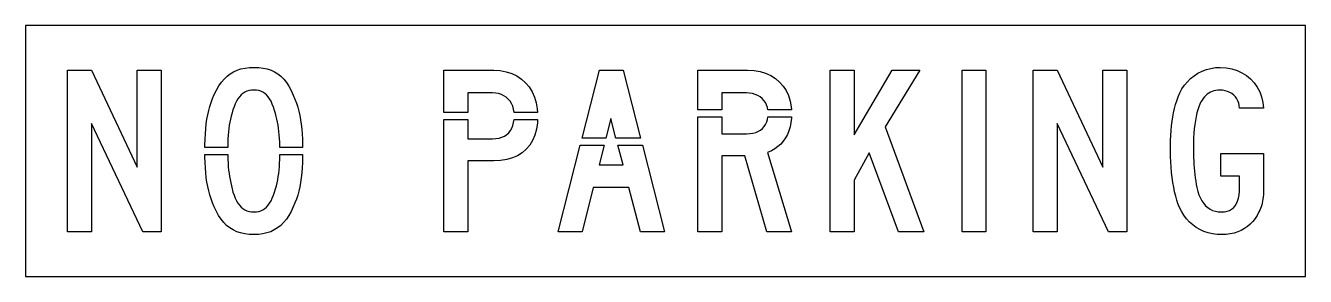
# Model space of a CAD drawing. Extents: x 0 to 92, y 0 to 18.
import ezdxf

# ---------------------------------------------------------------- set-up
doc = ezdxf.new("R2010")
doc.units = 0
doc.layers.add('CUT', color=7, linetype='Continuous')
doc.layers.add('OUTSIDE', color=1, linetype='Continuous')

msp = doc.modelspace()

# ---------------------------------------------------------------- linework, layer by layer
at = {"layer": 'CUT'}
for points in [[(3.0041, 3.2029), (3.0041, 14.7971), (4.7297, 14.7971), (8.0141, 7.8406), (8.0141, 14.7971), (9.7409, 14.7971), (9.7409, 3.2029), (8.4353, 3.2029), (4.7297, 10.9733), (4.7297, 3.2029)], [(18.2109, 10.4006), (18.1821, 10.6325), (18.1473, 10.8539), (18.1077, 11.0696), (18.0633, 11.2806), (18.0129, 11.4881), (17.9577, 11.6968), (17.8977, 11.909), (17.8197, 12.1513), (17.7357, 12.3704), (17.6433, 12.5664), (17.5437, 12.7403), (17.4357, 12.8922), (17.3181, 13.022), (17.1933, 13.131), (17.0589, 13.2191), (16.9149, 13.2875), (16.7613, 13.3351), (16.5969, 13.3641), (16.4241, 13.3733), (16.2405, 13.3641), (16.0689, 13.3351), (15.9081, 13.2875), (15.7593, 13.2214), (15.6201, 13.1345), (15.4917, 13.0278), (15.3729, 12.9003), (15.2637, 12.753), (15.1629, 12.5838), (15.0693, 12.3936), (14.9853, 12.1826), (14.9073, 11.9496), (14.8389, 11.7281), (14.7777, 11.509), (14.7249, 11.291), (14.6781, 11.0707), (14.6397, 10.847), (14.6073, 10.6174), (14.5821, 10.3786), (14.5617, 10.1293), (14.5473, 9.8672), (14.5365, 9.589), (14.5305, 9.2945), (14.5304, 9.251), (12.8885, 9.251), (12.8901, 9.4464), (12.9021, 9.8499), (12.9213, 10.2336), (12.9489, 10.5977), (12.9873, 10.9455), (13.0341, 11.2783), (13.0917, 11.5971), (13.1613, 11.9043), (13.2417, 12.2012), (13.3353, 12.4899), (13.4409, 12.7716), (13.5609, 13.0475), (13.7229, 13.3768), (13.8957, 13.6725), (14.0793, 13.9368), (14.2749, 14.1687), (14.4837, 14.3704), (14.7081, 14.5432), (14.9481, 14.6858), (15.2037, 14.8017), (15.4785, 14.8899), (15.7725, 14.9525), (16.0881, 14.9884), (16.4241, 15), (16.7601, 14.9884), (17.0745, 14.9513), (17.3673, 14.8887), (17.6421, 14.8006), (17.8965, 14.6835), (18.1341, 14.5374), (18.3549, 14.3623), (18.5601, 14.1571), (18.7509, 13.9194), (18.9273, 13.6493), (19.0917, 13.3455), (19.2453, 13.007), (19.3641, 12.7229), (19.4697, 12.4377), (19.5633, 12.1501), (19.6437, 11.8557), (19.7133, 11.5542), (19.7709, 11.2423), (19.8189, 10.9177), (19.8561, 10.578), (19.8837, 10.2209), (19.9041, 9.8441), (19.9149, 9.4441), (19.9166, 9.251), (18.2743, 9.251), (18.2733, 9.3339), (18.2661, 9.6272), (18.2529, 9.9009), (18.2337, 10.1583)], [(34.9298, 12.3983), (34.823, 12.5699), (34.697, 12.7229), (34.5506, 12.8539), (34.3862, 12.9652), (34.205, 13.0533), (34.007, 13.1171), (33.7958, 13.1565), (33.5702, 13.1693), (31.8014, 13.1693), (31.8014, 11.7727), (30.0758, 11.7727), (30.0758, 14.7971), (33.6542, 14.7971), (34.115, 14.7704), (34.5458, 14.6916), (34.9466, 14.5629), (35.315, 14.3878), (35.6486, 14.1664), (35.9438, 13.902), (36.2006, 13.5971), (36.4142, 13.2539), (36.5858, 12.8748), (36.7094, 12.462), (36.7862, 12.0168), (36.7997, 11.7727), (35.1149, 11.7727), (35.1146, 11.7791), (35.0774, 12.0017), (35.015, 12.2093)], [(42.9486, 14.7971), (44.2054, 9.9223), (42.4398, 9.9223), (42.0642, 11.3397), (41.7063, 9.9223), (40.007, 9.9223), (41.2638, 14.7971)], [(52.9474, 12.7728), (52.801, 12.891), (52.6366, 12.9896), (52.4554, 13.0672), (52.2574, 13.1241), (52.0462, 13.1577), (51.8206, 13.1693), (50.0518, 13.1693), (50.0518, 11.9559), (48.3262, 11.9559), (48.3262, 14.7971), (51.9046, 14.7971), (52.3654, 14.7716), (52.7962, 14.6986), (53.197, 14.5768), (53.5654, 14.411), (53.899, 14.2023), (54.1942, 13.953), (54.451, 13.6643), (54.6646, 13.3386), (54.8362, 12.978), (54.9598, 12.5838), (55.0366, 12.1594), (55.0484, 11.9559), (53.3587, 11.9559), (53.3278, 12.1246), (53.2654, 12.3113), (53.1802, 12.4829), (53.0734, 12.6371)], [(57.8306, 3.2029), (57.8306, 14.7971), (59.5562, 14.7971), (59.5562, 10.1594), (62.2934, 14.7971), (64.2722, 14.7971), (61.7882, 10.7287), (64.5674, 3.2029), (62.7566, 3.2029), (60.6518, 8.8574), (59.5562, 6.9049), (59.5562, 3.2029)], [(67.335, 3.2029), (67.335, 14.7971), (69.0186, 14.7971), (69.0186, 3.2029)], [(72.4187, 14.7971), (74.1443, 14.7971), (77.4287, 7.8406), (77.4287, 14.7971), (79.1555, 14.7971), (79.1555, 3.2029), (77.8499, 3.2029), (74.1443, 10.9733), (74.1443, 3.2029), (72.4187, 3.2029)], [(88.9467, 5.5461), (88.9227, 5.4), (88.8939, 5.2609), (88.8591, 5.1275), (88.8183, 4.9977), (88.7715, 4.8725), (88.7187, 4.7484), (88.6599, 4.6267), (88.5327, 4.3809), (88.3863, 4.1536), (88.2207, 3.9438), (88.0371, 3.7525), (87.8355, 3.582), (87.6171, 3.4313), (87.3831, 3.3026), (87.1347, 3.1959), (86.8707, 3.1113), (86.5947, 3.0499), (86.3067, 3.0116), (86.0067, 3), (85.6563, 3.0139), (85.3227, 3.0568), (85.0059, 3.1275), (84.7047, 3.2272), (84.4203, 3.3536), (84.1539, 3.5078), (83.9055, 3.6899), (83.6739, 3.8974), (83.4603, 4.1328), (83.2659, 4.3936), (83.0895, 4.68), (82.9335, 4.993), (82.8411, 5.2226), (82.7547, 5.48), (82.6743, 5.7641), (82.6011, 6.0713), (82.5339, 6.3983), (82.4751, 6.7426), (82.4235, 7.0997), (82.3815, 7.4672), (82.3467, 7.8417), (82.3215, 8.2209), (82.3071, 8.6012), (82.3011, 8.9791), (82.3047, 9.3768), (82.3131, 9.7583), (82.3275, 10.1223), (82.3503, 10.4713), (82.3791, 10.8075), (82.4175, 11.131), (82.4643, 11.4429), (82.5195, 11.7455), (82.5855, 12.04), (82.6623, 12.3275), (82.7499, 12.6081), (82.8483, 12.8852), (82.9707, 13.1832), (83.1231, 13.4661), (83.3043, 13.7304), (83.5131, 13.9762), (83.7459, 14.2), (84.0015, 14.4006), (84.2775, 14.5757), (84.5703, 14.7229), (84.8799, 14.8412), (85.2027, 14.9281), (85.5363, 14.9826), (85.8807, 15), (86.3031, 14.9757), (86.7051, 14.9026), (87.0831, 14.7832), (87.4371, 14.6209), (87.7611, 14.418), (88.0539, 14.1768), (88.3131, 13.8997), (88.5351, 13.5901), (88.7163, 13.2504), (88.8555, 12.8817), (88.9503, 12.4875), (88.9959, 12.0713), (87.2703, 12.0713), (87.2487, 12.2591), (87.2079, 12.4365), (87.1467, 12.6012), (87.0675, 12.753), (86.9691, 12.8899), (86.8539, 13.0128), (86.7219, 13.1183), (86.5743, 13.2075), (86.4111, 13.2783), (86.2335, 13.3304), (86.0427, 13.3629), (85.8387, 13.3733), (85.6935, 13.3675), (85.5543, 13.349), (85.4211, 13.32), (85.2927, 13.2783), (85.1703, 13.2249), (85.0539, 13.16), (84.9435, 13.0823), (84.8403, 12.993), (84.7431, 12.8922), (84.6519, 12.7797), (84.5679, 12.6557), (84.4911, 12.5188), (84.4095, 12.3612), (84.3339, 12.1757), (84.2631, 11.9646), (84.1995, 11.7293), (84.1419, 11.473), (84.0915, 11.1971), (84.0471, 10.9038), (84.0111, 10.5965), (83.9823, 10.2765), (83.9607, 9.9461), (83.9475, 9.6087), (83.9439, 9.2643), (83.9451, 9.0197), (83.9511, 8.7739), (83.9595, 8.527), (83.9715, 8.28), (83.9871, 8.0342), (84.0063, 7.7896), (84.0291, 7.5461), (84.0555, 7.3061), (84.0855, 7.0672), (84.1191, 6.833), (84.1563, 6.6023), (84.1959, 6.3762), (84.2667, 6.1026), (84.3507, 5.851), (84.4491, 5.6226), (84.5607, 5.4162), (84.6879, 5.233), (84.8283, 5.0742), (84.9819, 4.9386), (85.1511, 4.8272), (85.3335, 4.7403), (85.5291, 4.6777), (85.7403, 4.6394), (85.9647, 4.6267), (86.1759, 4.6383), (86.3679, 4.6742), (86.5419, 4.7345), (86.6955, 4.8191), (86.8311, 4.9293), (86.9487, 5.0638), (87.0471, 5.2238), (87.1275, 5.4104), (87.1899, 5.6226), (87.2343, 5.8603), (87.2607, 6.1246), (87.2703, 6.4168), (87.2703, 7.1901), (85.9227, 7.1901), (85.9227, 8.8168), (88.9959, 8.8168), (88.9959, 6.4168), (88.9947, 6.2197), (88.9887, 6.0354), (88.9791, 5.8626), (88.9647, 5.6991)], [(35.3714, 8.6614), (35.0006, 8.4991), (34.5902, 8.382), (34.1414, 8.3113), (33.6542, 8.2881), (31.8014, 8.2881), (31.8014, 3.2029), (30.0758, 3.2029), (30.0758, 11.2707), (31.8014, 11.2707), (31.8014, 9.8742), (33.5702, 9.8742), (33.8126, 9.887), (34.037, 9.9252), (34.2398, 9.9867), (34.4234, 10.0725), (34.5866, 10.1803), (34.7282, 10.3125), (34.8494, 10.4655), (34.949, 10.6406), (35.027, 10.8354), (35.0834, 11.0522), (35.1146, 11.2707), (36.7997, 11.2707), (36.7886, 11.0336), (36.719, 10.5675), (36.6026, 10.142), (36.443, 9.7583), (36.239, 9.4186), (35.9918, 9.1217), (35.7014, 8.8701)], [(50.0518, 10.2406), (51.8206, 10.2406), (52.063, 10.2522), (52.2874, 10.2846), (52.4902, 10.338), (52.6738, 10.4122), (52.837, 10.5072), (52.9786, 10.622), (53.0998, 10.7565), (53.1994, 10.9096), (53.2774, 11.0823), (53.3338, 11.2725), (53.3632, 11.4539), (55.0541, 11.4539), (55.051, 11.3675), (55.0138, 11.0452), (54.9526, 10.7403), (54.8674, 10.4528), (54.7582, 10.1849), (54.6262, 9.9357), (54.469, 9.7072), (54.289, 9.4997), (54.0862, 9.3142), (53.8594, 9.1519), (53.6086, 9.0128), (53.3362, 8.898), (55.063, 3.2029), (53.2942, 3.2029), (51.6946, 8.6545), (50.0518, 8.6545), (50.0518, 3.2029), (48.3262, 3.2029), (48.3262, 11.4539), (50.0518, 11.4539)], [(41.2218, 8.0029), (42.9486, 8.0029), (42.5729, 9.4203), (44.3348, 9.4203), (45.9378, 3.2029), (44.211, 3.2029), (43.3686, 6.3762), (40.8006, 6.3762), (40.0002, 3.2029), (38.2746, 3.2029), (39.8775, 9.4203), (41.5796, 9.4203)], [(19.7133, 6.4307), (19.6437, 6.127), (19.5633, 5.8336), (19.4697, 5.5484), (19.3641, 5.269), (19.2453, 4.993), (19.0917, 4.6626), (18.9249, 4.3646), (18.7449, 4.098), (18.5505, 3.8614), (18.3417, 3.6551), (18.1185, 3.4777), (17.8785, 3.3293), (17.6229, 3.2087), (17.3505, 3.1159), (17.0601, 3.051), (16.7505, 3.0128), (16.4241, 3), (16.0773, 3.0128), (15.7557, 3.051), (15.4557, 3.1159), (15.1761, 3.2087), (14.9169, 3.3293), (14.6769, 3.4777), (14.4537, 3.6551), (14.2461, 3.8614), (14.0553, 4.098), (13.8777, 4.3646), (13.7133, 4.6626), (13.5609, 4.993), (13.4409, 5.2771), (13.3353, 5.5623), (13.2417, 5.851), (13.1613, 6.1455), (13.0917, 6.4481), (13.0341, 6.7623), (12.9873, 7.0904), (12.9489, 7.4336), (12.9213, 7.7965), (12.9021, 8.1791), (12.8901, 8.5872), (12.8888, 8.749), (14.5311, 8.749), (14.5317, 8.6754), (14.5389, 8.3901), (14.5521, 8.1212), (14.5713, 7.8672), (14.5953, 7.6261), (14.6241, 7.393), (14.6577, 7.167), (14.6973, 6.9455), (14.7417, 6.7252), (14.7921, 6.5049), (14.8473, 6.2812), (14.9073, 6.0504), (14.9853, 5.8174), (15.0693, 5.6064), (15.1629, 5.4162), (15.2637, 5.247), (15.3729, 5.0997), (15.4917, 4.9722), (15.6201, 4.8655), (15.7593, 4.7786), (15.9081, 4.7125), (16.0689, 4.6649), (16.2405, 4.6359), (16.4241, 4.6267), (16.5969, 4.6359), (16.7613, 4.6649), (16.9149, 4.7125), (17.0589, 4.7786), (17.1933, 4.8655), (17.3181, 4.9722), (17.4357, 5.0997), (17.5437, 5.247), (17.6433, 5.4162), (17.7357, 5.6064), (17.8197, 5.8174), (17.8977, 6.0504), (17.9673, 6.28), (18.0273, 6.5026), (18.0813, 6.7206), (18.1269, 6.9386), (18.1653, 7.1577), (18.1977, 7.3826), (18.2229, 7.6168), (18.2433, 7.8614), (18.2589, 8.1212), (18.2685, 8.3994), (18.2745, 8.6974), (18.2749, 8.749), (19.9163, 8.749), (19.9149, 8.5861), (19.9041, 8.1768), (19.8837, 7.7907), (19.8561, 7.4243), (19.8189, 7.0777), (19.7709, 6.7472)]]:
    msp.add_lwpolyline(points, close=True, dxfattribs=at)
at = {"layer": 'OUTSIDE'}
msp.add_lwpolyline([(0, 0), (92, 0), (92, 18), (0, 18)], close=True, dxfattribs=at)

doc.saveas('drawing.dxf')
